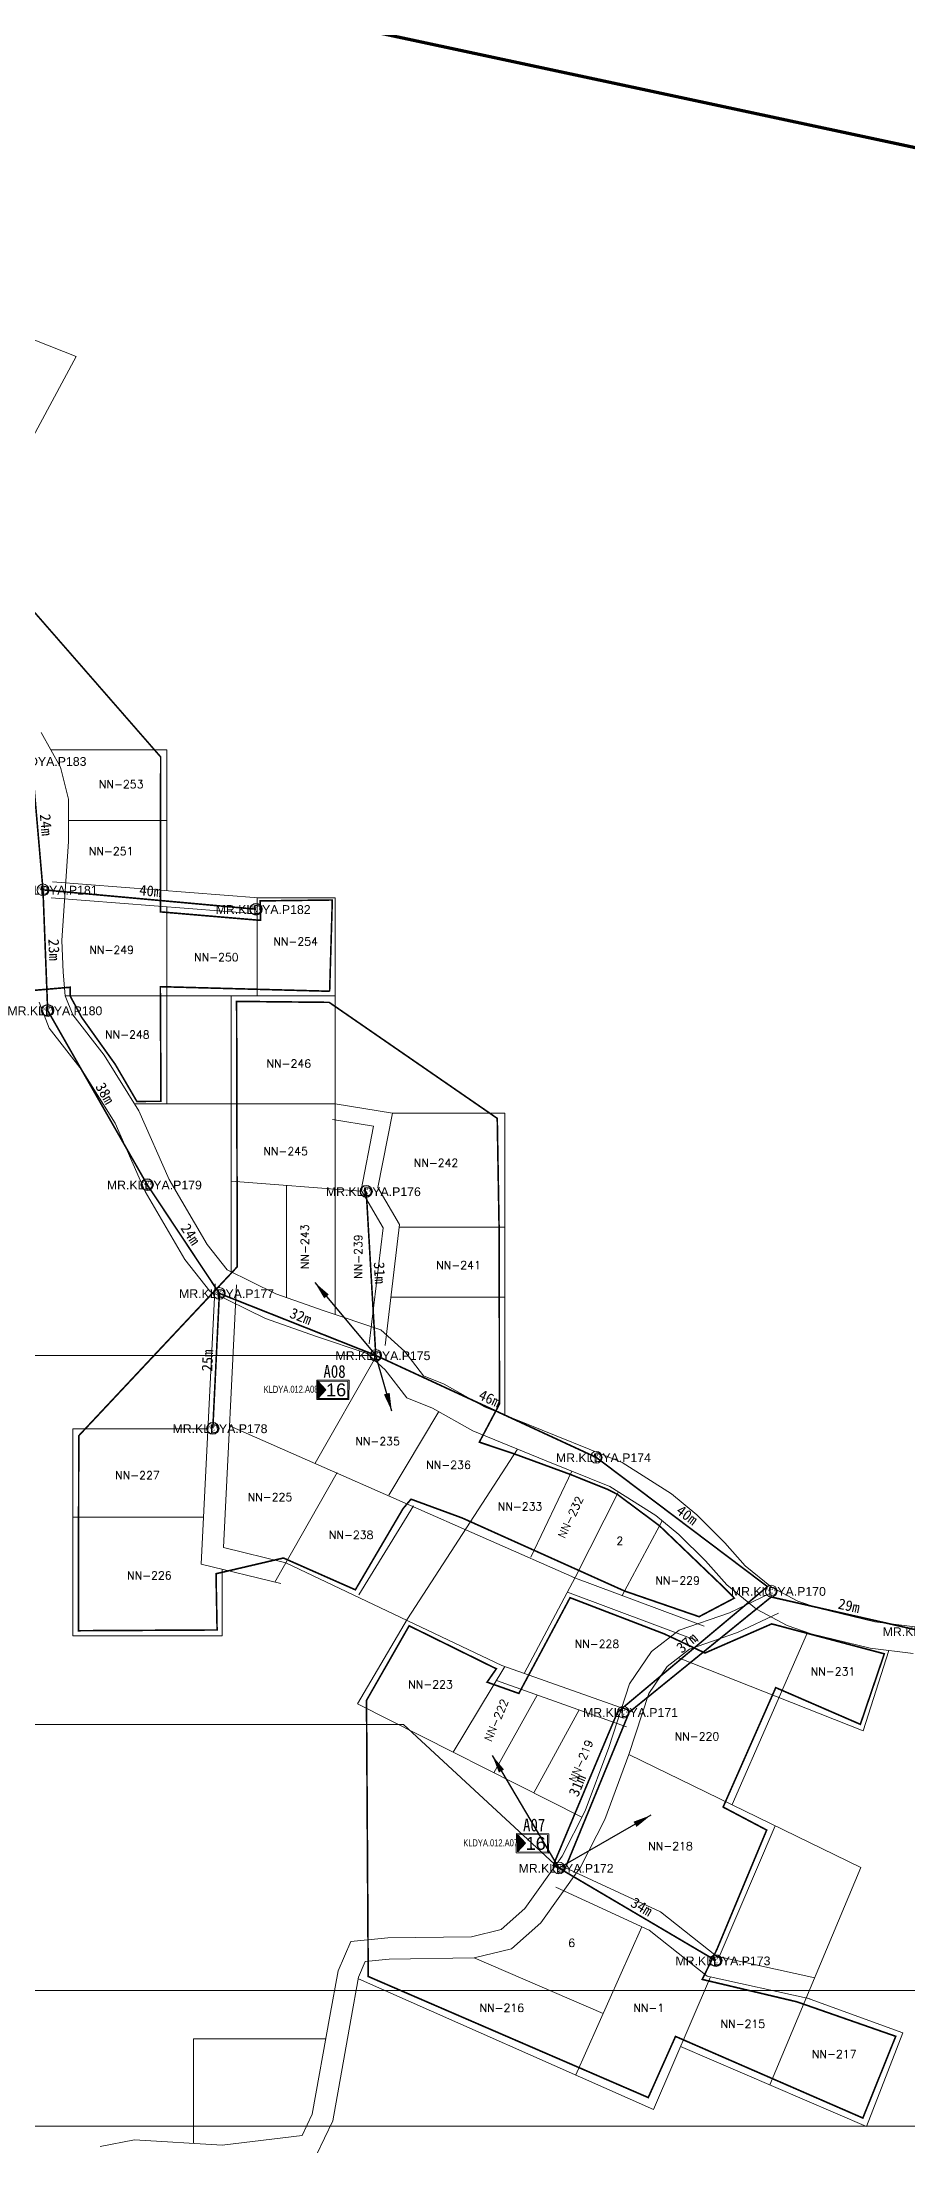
# Model space of a CAD drawing. Header units: millimetres. Extents: x 1060 to 24323, y -9832 to -6451.
# Drawn here: x 9066.6 to 9228.9, y -8676.3 to -8281.9 of the extents above; entities that cross this region are included whole.
import ezdxf
from ezdxf.enums import TextEntityAlignment as Align

# ---------------------------------------------------------------- set-up
doc = ezdxf.new("R2010")
doc.units = ezdxf.units.MM
doc.linetypes.add('HIDDEN', pattern=[9.525, 6.35, -3.175])
doc.linetypes.add('PHANTOM2', pattern=[1.25, 0.625, -0.125, 0.125, -0.125, 0.125, -0.125])
for name, color, linetype, lineweight in [('Basic Map', 105, 'Continuous', 15), ('FAT', 30, 'Continuous', 5), ('FAT AREA', 134, 'PHANTOM2', 40), ('FAT_Info', 170, 'Continuous', 0), ('FO 36 CORE LINE A - FDT 2', 210, 'Continuous', 50), ('Garis Jalan', 225, 'Continuous', 15), ('Home Number', 6, 'Continuous', 5), ('NEW POLE 7m(3 inches)', 4, 'Continuous', 5), ('POLE ID', 1, 'Continuous', 5), ('SLING WIRE', 4, 'Continuous', 50), ('TEE RADIUS', 170, 'Continuous', 0)]:
    doc.layers.add(name, color=color, linetype=linetype, lineweight=lineweight)
doc.layers.add('BATAS', color=7, linetype='Continuous', plot=False)
doc.layers.add('DIMENSI', color=7, linetype='Continuous')
doc.layers.add('NEW POLE 7M 2.5INCH', color=212, linetype='Continuous')
doc.styles.add('Annotative', font='SimSun.ttf')
doc.styles.add('FS', font='SimSun.ttf', dxfattribs={"width": 0.7})
doc.styles.add('Mark', font='arial.ttf', dxfattribs={"width": 0.8, "height": 2.5})
doc.styles.add('Notes', font='arial.ttf', dxfattribs={"height": 3})
doc.styles.get("Standard").update_dxf_attribs({"font": 'simplex.shx'})
doc.styles.add('Title Block 3', font='dgn003.shx')
doc.styles.add('Title Block v21 - Default$0$Standard', font='arial.ttf')
doc.dimstyles.new('emr standard', dxfattribs={"dimtxt": 2, "dimasz": 0, "dimexe": 1.25, "dimexo": 0.0625, "dimtad": 1, "dimdec": 0, "dimzin": 1, "dimdsep": 46, "dimtxsty": 'Annotative', "dimblk": 'ARCHTICK', "dimcen": 0, "dimse1": 1, "dimse2": 1, "dimsd1": 1, "dimsd2": 1, "dimclrt": 256, "dimadec": 0, "dimazin": 0, "dimtfac": 1, "dimtdec": 0, "dimtmove": 2, "dimatfit": 3, "dimfxl": 1, "dimfxlon": 1, "dimtzin": 0, "dimarcsym": 0})

# ---------------------------------------------------------------- blocks, each defined once
blk = doc.blocks.new('*U41')
at = {"color": 0, "linetype": 'ByBlock', "lineweight": -2}
blk.add_circle((0, 0), 2.24, dxfattribs=at)
at = {"color": 0, "linetype": 'ByBlock', "lineweight": -2, "style": 'Title Block 3', "width": 0.799091}
for s, p in [('NP7', (0, 0.62)), ("3'", (0, -1.27))]:
    blk.add_text(s, height=1.488, dxfattribs=at).set_placement(p, align=Align.MIDDLE_CENTER)
blk = doc.blocks.new('FAT')
h = blk.add_hatch(color=2)
h.dxf.hatch_style = 1
h.paths.add_polyline_path([(-4.25, 2), (-4.25, -2), (-2.4, 0)])
for points in [[(-4.5, 2.25), (3, 2.25), (3, -2.25), (-4.5, -2.25)], [(-4.25, 2), (2.75, 2), (2.75, -2), (-4.25, -2)]]:
    blk.add_lwpolyline(points, close=True)
at = {"color": 2}
blk.add_lwpolyline([(-4.25, 2), (-4.25, -2), (-2.4, 0)], close=True, dxfattribs=at)
at = {"color": 7}
blk.add_attdef('FAT', text='', height=3, dxfattribs=at).set_placement((0.18, 0), align=Align.MIDDLE_CENTER)
blk = doc.blocks.new('_ArchTick')
at = {"color": 0, "linetype": 'ByBlock', "const_width": 0.15}
blk.add_lwpolyline([(-0.5, -0.5), (0.5, 0.5)], dxfattribs=at)
blk = doc.blocks.new('*D1771')
at = {"layer": 'Defpoints', "color": 0, "transparency": 16777216}
for p in [(9203.3, -8573.41), (9203.3, -8573.41), (9231.75, -8579.86)]:
    blk.add_point(p, dxfattribs=at)
at = {"layer": 'DIMENSI', "transparency": 16777216, "insert": (9217.88, -8575.05), "char_height": 2, "attachment_point": 5, "rotation": 347.2194, "style": 'Annotative'}
blk.add_mtext('29m', dxfattribs=at)
blk = doc.blocks.new('*D1772')
at = {"layer": 'Defpoints', "color": 0, "transparency": 16777216}
for p in [(9202.59, -8571.46), (9202.59, -8571.46), (9174.48, -8595.01)]:
    blk.add_point(p, dxfattribs=at)
at = {"layer": 'DIMENSI', "transparency": 16777216, "insert": (9187.49, -8581.99), "char_height": 2, "attachment_point": 5, "rotation": 39.9474, "style": 'Annotative'}
blk.add_mtext('37m', dxfattribs=at)
blk = doc.blocks.new('*D1773')
at = {"layer": 'Defpoints', "color": 0, "transparency": 16777216}
for p in [(9174.48, -8595.01), (9174.48, -8595.01), (9162.41, -8623.77)]:
    blk.add_point(p, dxfattribs=at)
at = {"layer": 'DIMENSI', "transparency": 16777216, "insert": (9166.95, -8608.76), "char_height": 2, "attachment_point": 5, "rotation": 67.2223, "style": 'Annotative'}
blk.add_mtext('31m', dxfattribs=at)
blk = doc.blocks.new('*D1774')
at = {"layer": 'Defpoints', "color": 0, "transparency": 16777216}
for p in [(9170.5, -8547.24), (9170.5, -8547.24), (9202.59, -8571.46)]:
    blk.add_point(p, dxfattribs=at)
at = {"layer": 'DIMENSI', "transparency": 16777216, "insert": (9187.53, -8558.06), "char_height": 2, "attachment_point": 5, "rotation": 322.9514, "style": 'Annotative'}
blk.add_mtext('40m', dxfattribs=at)
blk = doc.blocks.new('*D1775')
at = {"layer": 'Defpoints', "color": 0, "transparency": 16777216}
for p in [(9129.17, -8528.12), (9129.17, -8528.12), (9170.5, -8547.24)]:
    blk.add_point(p, dxfattribs=at)
at = {"layer": 'DIMENSI', "transparency": 16777216, "insert": (9150.52, -8536.2), "char_height": 2, "attachment_point": 5, "rotation": 335.1709, "style": 'Annotative'}
blk.add_mtext('46m', dxfattribs=at)
blk = doc.blocks.new('*D1776')
at = {"layer": 'Defpoints', "color": 0, "transparency": 16777216}
for p in [(9099.85, -8516.5), (9099.85, -8516.5), (9129.17, -8528.12)]:
    blk.add_point(p, dxfattribs=at)
at = {"layer": 'DIMENSI', "transparency": 16777216, "insert": (9115.11, -8520.79), "char_height": 2, "attachment_point": 5, "rotation": 338.376, "style": 'Annotative'}
blk.add_mtext('32m', dxfattribs=at)
blk = doc.blocks.new('*D1777')
at = {"layer": 'Defpoints', "color": 0, "transparency": 16777216}
for p in [(9086.32, -8496.11), (9086.32, -8496.11), (9099.85, -8516.5)]:
    blk.add_point(p, dxfattribs=at)
at = {"layer": 'DIMENSI', "transparency": 16777216, "insert": (9094.44, -8505.4), "char_height": 2, "attachment_point": 5, "rotation": 303.5779, "style": 'Annotative'}
blk.add_mtext('24m', dxfattribs=at)
blk = doc.blocks.new('*D1778')
at = {"layer": 'Defpoints', "color": 0, "transparency": 16777216}
for p in [(9067.66, -8463.45), (9067.66, -8463.45), (9086.32, -8496.11)]:
    blk.add_point(p, dxfattribs=at)
at = {"layer": 'DIMENSI', "transparency": 16777216, "insert": (9078.4, -8478.98), "char_height": 2, "attachment_point": 5, "rotation": 299.7446, "style": 'Annotative'}
blk.add_mtext('38m', dxfattribs=at)
blk = doc.blocks.new('*D1779')
at = {"layer": 'Defpoints', "color": 0, "transparency": 16777216}
for p in [(9066.78, -8440.84), (9066.78, -8440.84), (9067.66, -8463.45)]:
    blk.add_point(p, dxfattribs=at)
at = {"layer": 'DIMENSI', "transparency": 16777216, "insert": (9068.85, -8452.08), "char_height": 2, "attachment_point": 5, "rotation": 272.222, "style": 'Annotative'}
blk.add_mtext('23m', dxfattribs=at)
blk = doc.blocks.new('*D1780')
at = {"layer": 'Defpoints', "color": 0, "transparency": 16777216}
for p in [(9064.69, -8416.72), (9064.69, -8416.72), (9066.78, -8440.84)]:
    blk.add_point(p, dxfattribs=at)
at = {"layer": 'DIMENSI', "transparency": 16777216, "insert": (9067.36, -8428.64), "char_height": 2, "attachment_point": 5, "rotation": 274.9473, "style": 'Annotative'}
blk.add_mtext('24m', dxfattribs=at)
blk = doc.blocks.new('*D1851')
at = {"layer": 'Defpoints', "color": 0, "transparency": 16777216}
for p in [(9163.46, -8624.2), (9192.91, -8641.57), (9192.91, -8641.57)]:
    blk.add_point(p, dxfattribs=at)
at = {"layer": 'DIMENSI', "transparency": 16777216, "insert": (9179.01, -8631.49), "char_height": 2, "attachment_point": 5, "rotation": 329.465, "style": 'Annotative'}
blk.add_mtext('34m', dxfattribs=at)
blk = doc.blocks.new('*D1852')
at = {"layer": 'Defpoints', "color": 0, "transparency": 16777216}
for p in [(9127.38, -8497.36), (9129.17, -8528.12), (9129.17, -8528.12)]:
    blk.add_point(p, dxfattribs=at)
at = {"layer": 'DIMENSI', "transparency": 16777216, "insert": (9129.89, -8512.64), "char_height": 2, "attachment_point": 5, "rotation": 273.3336, "style": 'Annotative'}
blk.add_mtext('31m', dxfattribs=at)
blk = doc.blocks.new('*D1853')
at = {"layer": 'Defpoints', "color": 0, "transparency": 16777216}
for p in [(9099.85, -8516.5), (9099.85, -8516.5), (9098.62, -8541.8)]:
    blk.add_point(p, dxfattribs=at)
at = {"layer": 'DIMENSI', "transparency": 16777216, "insert": (9097.62, -8529.07), "char_height": 2, "attachment_point": 5, "rotation": 87.2212, "style": 'Annotative'}
blk.add_mtext('25m', dxfattribs=at)
blk = doc.blocks.new('*D1854')
at = {"layer": 'Defpoints', "color": 0, "transparency": 16777216}
for p in [(9066.78, -8440.84), (9106.71, -8444.47), (9106.71, -8444.47)]:
    blk.add_point(p, dxfattribs=at)
at = {"layer": 'DIMENSI', "transparency": 16777216, "insert": (9086.89, -8441.04), "char_height": 2, "attachment_point": 5, "rotation": 354.8054, "style": 'Annotative'}
blk.add_mtext('40m', dxfattribs=at)

msp = doc.modelspace()

# ---------------------------------------------------------------- linework, layer by layer
at = {"layer": 'Basic Map'}
for points in [[(9035.78, -8326.15), (9073, -8340.85)], [(9045.06, -8392.7), (9073, -8340.85)], [(9068.23, -8414.6), (9090.03, -8414.6)], [(9090.03, -8414.6), (9090.03, -8441.02)], [(9071.59, -8427.81), (9090.03, -8427.81)], [(9090.03, -8444.02), (9090.03, -8480.94)], [(9106.96, -8442.33), (9121.54, -8442.33)], [(9106.96, -8442.33), (9106.96, -8460.73)], [(9121.54, -8496.95), (9121.54, -8442.33)], [(9070.97, -8460.73), (9121.54, -8460.73)], [(9102.05, -8460.73), (9102.05, -8512.46)], [(9121.54, -8480.94), (9083.95, -8480.94)], [(9132.31, -8482.68), (9153.36, -8482.68)], [(9153.36, -8539.32), (9153.36, -8482.68)], [(9102.05, -8495.43), (9126.39, -8497.33)], [(9112.46, -8496.24), (9112.46, -8517.29)], [(9121.54, -8496.95), (9121.54, -8520.46)], [(9133.57, -8504.07), (9153.36, -8504.07)], [(9132.01, -8517.21), (9153.36, -8517.21)], [(9128.84, -8528.92), (9117.82, -8548.3)], [(9131.63, -8554.33), (9140.99, -8538.65)], [(9072.39, -8541.88), (9072.39, -8580.72)], [(9097.72, -8541.88), (9072.39, -8541.88)], [(9101.76, -8541.29), (9166.51, -8569.81)], [(9135.12, -8577.53), (9155.73, -8545.68)], [(9121.95, -8550.1), (9110.23, -8570.6)], [(9158.26, -8565.95), (9165.94, -8549.81)], [(9166.61, -8569.6), (9174.66, -8553.7)], [(9096.9, -8558.47), (9072.39, -8558.47)], [(9136.22, -8556.33), (9126, -8573.03)], [(9175.37, -8573.13), (9182.83, -8559.11)], [(9100.37, -8568.19), (9100.37, -8580.72)], [(9112.29, -8566.99), (9152.8, -8586.27)], [(9166.61, -8569.6), (9156.97, -8587.74)], [(9135.12, -8577.53), (9125.73, -8593.41)], [(9072.39, -8580.72), (9100.37, -8580.72)], [(9195.96, -8612.34), (9210.08, -8580.08)], [(9185.89, -8584.8), (9220.55, -8598.52)], [(9220.55, -8598.52), (9225.37, -8583.44)], [(9153.39, -8586.47), (9143.69, -8602.49)], [(9125.73, -8593.41), (9167.81, -8614.68)], [(9159.43, -8591.8), (9151.33, -8606.35)], [(9167.28, -8594.58), (9158.82, -8610.14)], [(9176.63, -8602.92), (9220.11, -8624.12)], [(9193.52, -8640.87), (9204.06, -8616.29)], [(9203.07, -8664.89), (9220.11, -8624.12)], [(9166.66, -8662.96), (9179.04, -8635.24)], [(9147.6, -8641.08), (9171.79, -8651.47)], [(9125.9, -8644.97), (9181.24, -8669.47)], [(9181.24, -8669.47), (9191.91, -8644.61)], [(9209.89, -8648.57), (9227.96, -8655.13)], [(9095, -8675.85), (9095, -8656.26)], [(9095, -8656.26), (9119.77, -8656.26)], [(9227.96, -8655.13), (9221.14, -8672.65)], [(9186.3, -8657.69), (9221.14, -8672.65)]]:
    msp.add_lwpolyline(points, dxfattribs=at)
at = {"layer": 'BATAS', "color": 1, "linetype": 'HIDDEN', "const_width": 0.6}
msp.add_lwpolyline([(9460.62, -8198.57), (9282.72, -8312.91), (8951.9, -8242.14), (8931.32, -8456.52), (9032.12, -8494.9), (9053.86, -8794.44), (9187.98, -8960.65), (9745.45, -9148.88), (9959.93, -9088.05), (10109.36, -9045.62), (10201.5, -8858.9), (10160.11, -8661.63), (10023.42, -8604.69), (10028.05, -8530.8), (10022.07, -8407.03), (10021.58, -8336.07), (10031.29, -8278.65)], dxfattribs=at)
at = {"layer": 'FAT AREA', "ltscale": 10, "const_width": 0.3}
for points in [[(9052.82, -8374.62), (9088.84, -8415.92), (9088.81, -8444.97), (9106.96, -8446.51), (9107.55, -8446.52), (9107.5, -8442.91), (9121.02, -8442.74), (9120.52, -8459.85)], [(9120.52, -8459.85), (9088.78, -8458.99), (9088.9, -8480.48), (9084.38, -8480.5), (9080.33, -8473.56), (9074.06, -8464.78), (9071.87, -8460.73), (9071.87, -8459.1), (9064.84, -8459.7)], [(9196.38, -8573.62), (9189.78, -8577.1), (9175.81, -8572.29), (9145.38, -8558.6), (9135.77, -8555.07), (9134.27, -8556.86), (9125.34, -8572.06), (9111.86, -8566.1), (9099.22, -8569.05), (9099.42, -8579.59), (9073.42, -8579.73), (9073.49, -8543.18), (9103.2, -8511.5), (9103.08, -8461.75), (9120.43, -8461.93), (9151.94, -8483.68), (9152.3, -8505.1), (9152.35, -8537.26), (9148.58, -8544.38), (9155.14, -8546.58), (9165.64, -8550.43), (9172.59, -8553.22), (9174.43, -8554.15), (9182.34, -8560.04), (9194.45, -8571.65), (9196.38, -8573.62)], [(9135.42, -8578.81), (9127.43, -8592.79), (9127.75, -8644.55), (9180.25, -8667.25), (9185.36, -8655.79), (9220.48, -8671.09), (9226.64, -8655.77), (9208.11, -8649.3), (9191.58, -8645.39), (9190.37, -8645.1), (9193.1, -8639.52), (9202.45, -8617.1), (9194.28, -8612.79), (9204.15, -8590.4), (9220.01, -8597.28), (9224.5, -8584.06), (9203.39, -8578.45), (9190.88, -8583.91), (9183.26, -8580.33), (9165.59, -8573.54), (9155.99, -8591.49), (9150.03, -8589.37), (9151.77, -8586.87), (9135.42, -8578.81)]]:
    msp.add_lwpolyline(points, dxfattribs=at)
at = {"layer": 'FAT_Info'}
for points in [[(9129.17, -8528.12), (8795.99, -8528.12)], [(9163.51, -8624.22), (9134.38, -8597.32), (8709.18, -8597.32)], [(9415.43, -8627.37), (9398.66, -8647.21), (8795.99, -8647.21)], [(9296.86, -8660.24), (9278.36, -8672.62), (8795.99, -8672.62)]]:
    msp.add_lwpolyline(points, dxfattribs=at)
at = {"layer": 'FO 36 CORE LINE A - FDT 2', "const_width": 0.3}
msp.add_lwpolyline([(9231.75, -8579.86), (9203.3, -8573.41), (9176.68, -8595.01), (9164.52, -8624.64), (9162.41, -8623.77), (9174.48, -8595.01), (9202.59, -8571.46), (9170.5, -8547.24), (9129.17, -8528.12), (9099.85, -8516.5), (9086.32, -8496.11), (9067.66, -8463.45), (9066.78, -8440.84), (9064.69, -8416.72), (9044.69, -8393.18), (9006.49, -8377.61), (8992.51, -8378.83), (8972.85, -8380.1), (8945.6, -8379.84)], dxfattribs=at)
at = {"layer": 'Garis Jalan'}
for p, q in [((9070.04, -8417.85), (9066.42, -8411.35)), ((9071.59, -8423.83), (9070.04, -8417.85)), ((9071.59, -8431.78), (9071.59, -8423.83)), ((9070.31, -8450.31), (9071.59, -8431.78)), ((9068.58, -8439.36), (9107.19, -8442.34)), ((9068.34, -8442.35), (9106.96, -8445.34)), ((9070.55, -8456.28), (9070.31, -8450.31)), ((9070.97, -8460.73), (9070.55, -8456.28)), ((9067.96, -8466.8), (9066.05, -8461.89)), ((9072.35, -8464.3), (9070.97, -8460.73)), ((9074.14, -8474.69), (9067.96, -8466.8)), ((9078.24, -8471.81), (9072.35, -8464.3)), ((9084.76, -8482.24), (9078.24, -8471.81)), ((9080.33, -8484.58), (9074.14, -8474.69)), ((9090.42, -8495.11), (9084.76, -8482.24)), ((9132.31, -8482.68), (9121.54, -8480.94)), ((9129.58, -8496.63), (9132.31, -8482.68)), ((9085.95, -8497.39), (9080.33, -8484.58)), ((9128.77, -8485.15), (9121.06, -8483.9)), ((9126.42, -8497.16), (9128.77, -8485.15)), ((9097.54, -8507.3), (9090.42, -8495.11)), ((9093.39, -8510.11), (9085.95, -8497.39)), ((9130.54, -8504.2), (9126.42, -8497.16)), ((9133.63, -8503.55), (9129.58, -8496.63)), ((9101.28, -8512.08), (9097.54, -8507.3)), ((9127.95, -8525.92), (9130.54, -8504.2)), ((9130.93, -8526.28), (9133.63, -8503.55)), ((9098.04, -8516.07), (9093.39, -8510.11)), ((9099.07, -8514.67), (9096.46, -8567.23)), ((9103.07, -8514.87), (9100.62, -8564.13)), ((9110.41, -8516.57), (9101.28, -8512.08)), ((9108.47, -8521.19), (9098.04, -8516.07)), ((9119.52, -8519.78), (9110.41, -8516.57)), ((9117.89, -8524.51), (9108.47, -8521.19)), ((9130.1, -8523.33), (9119.52, -8519.78)), ((9127.53, -8527.74), (9117.89, -8524.51)), ((9134.63, -8527.41), (9130.1, -8523.33)), ((9130.95, -8530.83), (9127.53, -8527.74)), ((9135.02, -8536.08), (9130.95, -8530.83)), ((9138.14, -8531.94), (9134.63, -8527.41)), ((9142, -8533.48), (9138.14, -8531.94)), ((9149.55, -8537.77), (9142, -8533.48)), ((9139.83, -8537.99), (9135.02, -8536.08)), ((9147.37, -8542.28), (9139.83, -8537.99)), ((9162.96, -8543.22), (9149.55, -8537.77)), ((9161.09, -8547.86), (9147.37, -8542.28)), ((9175.35, -8548.22), (9162.96, -8543.22)), ((9173.05, -8552.68), (9161.09, -8547.86)), ((9184.61, -8554.1), (9175.35, -8548.22)), ((9181.67, -8558.16), (9173.05, -8552.68)), ((9189.35, -8558), (9184.61, -8554.1)), ((9185.99, -8561.71), (9181.67, -8558.16)), ((9194.59, -8563.23), (9189.35, -8558)), ((9190.95, -8566.66), (9185.99, -8561.71)), ((9100.62, -8564.13), (9112.29, -8566.99)), ((9198.43, -8567.54), (9194.59, -8563.23)), ((9096.46, -8567.23), (9111.34, -8570.87)), ((9190.73, -8578.9), (9166.14, -8569.67)), ((9194.96, -8571.16), (9190.95, -8566.66)), ((9203.33, -8571.54), (9198.43, -8567.54)), ((9189.67, -8581.7), (9165.09, -8572.48)), ((9200.55, -8575.72), (9194.96, -8571.16)), ((9195.46, -8576.36), (9202.93, -8572.81)), ((9208.31, -8574.18), (9203.33, -8571.54)), ((9212.17, -8575.51), (9208.31, -8574.18)), ((9186.06, -8579.62), (9195.46, -8576.36)), ((9196.98, -8580.06), (9204.65, -8576.42)), ((9206.31, -8578.78), (9200.55, -8575.72)), ((9222.75, -8578.09), (9212.17, -8575.51)), ((9230.2, -8578.98), (9222.75, -8578.09)), ((9180.85, -8583.63), (9186.06, -8579.62)), ((9187.99, -8583.19), (9196.98, -8580.06)), ((9210.76, -8580.31), (9206.31, -8578.78)), ((9221.86, -8583.02), (9210.76, -8580.31)), ((9177.18, -8594.9), (9152.8, -8586.27)), ((9176.73, -8589.7), (9180.85, -8583.63)), ((9183.8, -8586.41), (9187.99, -8583.19)), ((9229.89, -8583.98), (9221.86, -8583.02)), ((9176.17, -8597.73), (9151.8, -8589.09)), ((9172.85, -8601.6), (9176.73, -8589.7)), ((9180.36, -8591.48), (9183.8, -8586.41)), ((9176.63, -8602.92), (9180.36, -8591.48)), ((9168.41, -8613.51), (9172.85, -8601.6)), ((9172.08, -8615.11), (9176.63, -8602.92)), ((9164.12, -8621.98), (9168.41, -8613.51)), ((9167.56, -8624.05), (9172.08, -8615.11)), ((9157.12, -8631.81), (9164.12, -8621.98)), ((9160.11, -8634.51), (9167.56, -8624.05)), ((9164.58, -8624.15), (9182.52, -8632.44)), ((9162.9, -8627.78), (9180.41, -8635.88)), ((9152.7, -8635.73), (9157.12, -8631.81)), ((9182.52, -8632.44), (9193.04, -8640.76)), ((9124.47, -8638.01), (9131.46, -8637.31)), ((9131.46, -8637.31), (9147.09, -8637.09)), ((9147.09, -8637.09), (9152.7, -8635.73)), ((9154.6, -8639.38), (9160.11, -8634.51)), ((9180.41, -8635.88), (9191.28, -8644.47)), ((9122.1, -8643.5), (9124.47, -8638.01)), ((9127.21, -8641.76), (9131.68, -8641.31)), ((9131.68, -8641.31), (9147.6, -8641.08)), ((9147.6, -8641.08), (9154.6, -8639.38)), ((9193.04, -8640.76), (9211.46, -8644.82)), ((9120.54, -8651.99), (9122.1, -8643.5)), ((9124.47, -8652.71), (9125.96, -8644.67)), ((9125.96, -8644.67), (9127.21, -8641.76)), ((9191.28, -8644.47), (9210.6, -8648.73)), ((9117.25, -8670.38), (9120.54, -8651.99)), ((9121.09, -8671.61), (9124.47, -8652.71)), ((9115.35, -8674.38), (9117.25, -8670.38)), ((9118.02, -8678.09), (9121.09, -8671.61)), ((9077.5, -8676.45), (9083.92, -8675.16)), ((9083.92, -8675.16), (9100.36, -8676.18)), ((9100.36, -8676.18), (9115.35, -8674.38))]:
    msp.add_line(p, q, dxfattribs=at)
at = {"layer": 'SLING WIRE', "const_width": 0.3}
for points in [[(9066.78, -8440.84), (9106.71, -8444.47)], [(9127.38, -8497.36), (9129.17, -8528.12)], [(9098.62, -8541.8), (9099.85, -8516.5)], [(9163.46, -8624.2), (9192.91, -8641.57)]]:
    msp.add_lwpolyline(points, dxfattribs=at)

# ---------------------------------------------------------------- block references
at = {"layer": 'FAT'}
ref = msp.add_blockref('FAT', (9121.73, -8534.58), dxfattribs=dict(at, xscale=0.8061780738945727, yscale=0.8061780738945727, zscale=0.8061780738945727, rotation=359.6199770086993))
ref.add_attrib('FAT', '16', dxfattribs={"layer": '0', "color": 7, "height": 2.42, "rotation": 0.3696, "style": 'Title Block v21 - Default$0$Standard'}).set_placement((9121.73, -8534.58), align=Align.MIDDLE_CENTER)
ref = msp.add_blockref('FAT', (9159.15, -8619.6), dxfattribs=dict(at, xscale=0.8061780738945727, yscale=0.8061780738945727, zscale=0.8061780738945727, rotation=359.6199770086993))
ref.add_attrib('FAT', '16', dxfattribs={"layer": '0', "color": 7, "height": 2.42, "rotation": 0.3696, "style": 'Title Block v21 - Default$0$Standard'}).set_placement((9159.15, -8619.6), align=Align.MIDDLE_CENTER)
at = {"layer": 'NEW POLE 7M 2.5INCH', "xscale": 0.4917860914719293, "yscale": 0.4917860914719293, "zscale": 0.4917860914719293}
for p in [(9106.71, -8444.47), (9067.66, -8463.45), (9086.32, -8496.11), (9127.38, -8497.36), (9098.62, -8541.8), (9192.91, -8641.57)]:
    msp.add_blockref('*U41', p, dxfattribs=at)
at = {"layer": 'NEW POLE 7m(3 inches)', "xscale": 0.4917860914719293, "yscale": 0.4917860914719293, "zscale": 0.4917860914719293}
for p in [(9066.78, -8440.84), (9099.85, -8516.5), (9129.17, -8528.12), (9170.5, -8547.24), (9203.3, -8572.31), (9175.58, -8595.01), (9163.51, -8624.22)]:
    msp.add_blockref('*U41', p, dxfattribs=at)

# ---------------------------------------------------------------- texts
at = {"layer": 'FAT', "color": 0, "style": 'FS', "width": 0.85}
for s, p in [('A08', (9119.36, -8532.32)), ('A07', (9156.78, -8617.34))]:
    msp.add_text(s, height=2.398, dxfattribs=at).set_placement(p)
at = {"layer": 'FAT', "style": 'Mark', "width": 0.7}
for s, p in [('KLDYA.012.A08', (9113.28, -8534.47)), ('KLDYA.012.A07', (9150.7, -8619.49))]:
    msp.add_text(s, height=1.32, rotation=0.1509, dxfattribs=at).set_placement(p, align=Align.MIDDLE)
at = {"layer": 'Home Number'}
for s, p in [('NN-253', (9077.27, -8422.24, -33.81)), ('NN-251', (9075.38, -8434.8, -33.82)), ('NN-249', (9075.48, -8453.3, -33.84)), ('NN-254', (9109.97, -8451.71, -33.81)), ('NN-250', (9095.11, -8454.67, -33.83)), ('NN-248', (9078.42, -8469.18, -33.85)), ('NN-246', (9108.69, -8474.62, -33.83)), ('NN-245', (9108.09, -8491.05, -33.85)), ('NN-242', (9136.29, -8493.22, -33.83)), ('NN-241', (9140.5, -8512.39, -33.84)), ('NN-235', (9125.33, -8545.42, -33.88)), ('NN-227', (9080.31, -8551.8, -33.93)), ('NN-236', (9138.63, -8549.85, -33.87)), ('NN-225', (9105.15, -8555.88, -33.91)), ('NN-233', (9152.04, -8557.64, -33.87)), ('NN-238', (9120.38, -8562.97, -33.89)), ('2', (9174.29, -8564.07, -33.85)), ('NN-226', (9082.55, -8570.57, -33.94)), ('NN-229', (9181.57, -8571.53, -33.85)), ('NN-228', (9166.45, -8583.41, -33.87)), ('NN-223', (9135.25, -8591, -33.9)), ('NN-231', (9210.7, -8588.56, -33.84)), ('NN-220', (9185.2, -8600.74, -33.87)), ('NN-218', (9180.24, -8621.3, -33.88)), ('6', (9165.25, -8639.46, -33.92)), ('NN-216', (9148.62, -8651.63, -33.94)), ('NN-1', (9177.45, -8651.63, -33.92)), ('NN-215', (9193.8, -8654.64, -33.9)), ('NN-217', (9210.93, -8660.3, -33.89))]:
    msp.add_text(s, height=1.5, dxfattribs=at).set_placement(p, align=Align.BOTTOM_LEFT)
for s, rotation, p in [('NN-243', 90, (9117.06, -8511.93, -33.86)), ('NN-239', 90, (9127.08, -8513.77, -33.85)), ('NN-232', 64.8126, (9164.99, -8562.74, -33.85)), ('NN-222', 66.9668, (9151.23, -8600.82, -33.9)), ('NN-219', 66.9668, (9167.12, -8608.46, -33.89))]:
    msp.add_text(s, height=1.5, rotation=rotation, dxfattribs=at).set_placement(p, align=Align.BOTTOM_LEFT)
at = {"layer": 'POLE ID', "style": 'Notes'}
for s, p in [('MR.KLDYA.P183', (9057.13, -8417.6)), ('MR.KLDYA.P181', (9059.22, -8441.73)), ('MR.KLDYA.P182', (9099.15, -8445.36)), ('MR.KLDYA.P180', (9060.1, -8464.34)), ('MR.KLDYA.P179', (9078.76, -8497)), ('MR.KLDYA.P176', (9119.81, -8498.25)), ('MR.KLDYA.P177', (9092.29, -8517.38)), ('MR.KLDYA.P175', (9121.61, -8529)), ('MR.KLDYA.P178', (9091.06, -8542.69)), ('MR.KLDYA.P174', (9162.94, -8548.13)), ('MR.KLDYA.P170', (9195.74, -8573.19)), ('MR.KLDYA.P169', (9224.19, -8580.75)), ('MR.KLDYA.P171', (9168.02, -8595.89)), ('MR.KLDYA.P172', (9155.94, -8625.1)), ('MR.KLDYA.P173', (9185.35, -8642.46))]:
    msp.add_text(s, height=1.65, dxfattribs=at).set_placement(p)

# ---------------------------------------------------------------- dimensions: what is measured, and where the dimension line sits
at = {"layer": 'DIMENSI'}
for p1, p2, picture, middle in [((9066.78, -8440.84), (9064.69, -8416.72), '*D1780', (9067.36, -8428.64)), ((9066.78, -8440.84), (9106.71, -8444.47), '*D1854', (9086.89, -8441.04)), ((9067.66, -8463.45), (9066.78, -8440.84), '*D1779', (9068.85, -8452.08)), ((9086.32, -8496.11), (9067.66, -8463.45), '*D1778', (9078.4, -8478.98)), ((9099.85, -8516.5), (9086.32, -8496.11), '*D1777', (9094.44, -8505.4)), ((9127.38, -8497.36), (9129.17, -8528.12), '*D1852', (9129.89, -8512.64)), ((9098.62, -8541.8), (9099.85, -8516.5), '*D1853', (9097.62, -8529.07)), ((9129.17, -8528.12), (9099.85, -8516.5), '*D1776', (9115.11, -8520.79)), ((9170.5, -8547.24), (9129.17, -8528.12), '*D1775', (9150.52, -8536.2)), ((9202.59, -8571.46), (9170.5, -8547.24), '*D1774', (9187.53, -8558.06)), ((9174.48, -8595.01), (9202.59, -8571.46), '*D1772', (9187.49, -8581.99)), ((9231.75, -8579.86), (9203.3, -8573.41), '*D1771', (9217.88, -8575.05)), ((9162.41, -8623.77), (9174.48, -8595.01), '*D1773', (9166.95, -8608.76)), ((9163.46, -8624.2), (9192.91, -8641.57), '*D1851', (9179.01, -8631.49))]:
    dim = msp.add_aligned_dim(p1=p1, p2=p2, distance=0, dimstyle='emr standard', override={"dimpost": 'm'}, dxfattribs=at)
    dim.commit()
    dim.dimension.update_dxf_attribs({"geometry": picture, "text_midpoint": middle})

# ---------------------------------------------------------------- leaders
at = {"layer": 'TEE RADIUS', "lineweight": 0}
for points in [[(9117.75, -8514.45), (9129.17, -8528.12)], [(9132.17, -8538.56), (9129.17, -8528.12)], [(9151, -8603.11), (9163.51, -8624.22)], [(9180.72, -8614.33), (9163.51, -8624.22)]]:
    msp.add_leader(points, dimstyle='emr standard', override={"dimasz": 3.4, "dimgap": 0.625, "dimtad": 0}, dxfattribs=at)

doc.saveas('drawing.dxf')
